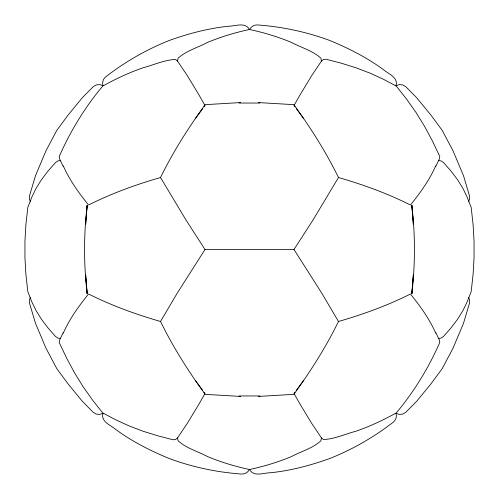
<?xml version="1.0" encoding="UTF-8"?>
<svg xmlns="http://www.w3.org/2000/svg" width="499" height="499" viewBox="0 0 499 499"><rect width="100%" height="100%" fill="white"/><g stroke="black" fill="none" stroke-linecap="round" stroke-linejoin="round"><path stroke-width="0.75" d="M87.15 205.376L85.678 224.001L87.15 205.376C83.707 234.673 83.707 264.327 87.15 293.624L85.678 274.999L87.15 293.624M411.85 293.624L413.322 274.999L411.85 293.624C415.293 264.327 415.293 234.673 411.85 205.376L413.322 224.001L411.85 205.376M204.091 106.774L205.014 105.532L198.852 94.71L187.462 75.86L177.519 61.046L178.106 58.208C186.277 50.673 197.941 47.58 207.684 42.359C221.188 36.764 235.21 32.547 249.5 29.478C263.79 32.547 277.812 36.764 291.316 42.359C301.059 47.58 312.723 50.673 320.894 58.208L321.481 61.046L311.538 75.86L300.149 94.71L293.986 105.532L294.909 106.774M294.909 392.226L293.986 393.468L300.149 404.29L311.538 423.14L321.481 437.954L320.894 440.792C312.723 448.327 301.059 451.42 291.316 456.641C277.812 462.236 263.79 466.453 249.5 469.522C235.21 466.453 221.188 462.236 207.684 456.641C197.941 451.42 186.277 448.327 178.106 440.792L177.519 437.954L187.462 423.14L198.852 404.29L205.014 393.468L204.091 392.226M63.311 333.101C69.548 318.811 78.842 306.105 88.541 293.986M435.689 165.899C429.452 180.189 420.158 192.895 410.459 205.014M30.364 297.616L29.503 299.531L29.478 303.043L35.485 323.277L46.008 348.271L56.786 368.605L67.845 383.606L82.185 401.121L93.257 412.361L96.238 414.076L99.681 414.413L102.969 413.328C100.511 421.979 111.333 425.398 116.323 429.907C132.728 441.821 150.879 451.002 169.61 458.656C192.67 467.176 216.84 472.254 241.348 474.05C244.797 474.318 248.022 472.422 249.5 469.297C253.436 477.381 263.784 472.721 270.508 472.753C290.68 470.694 310.328 465.436 329.39 458.656C352.257 449.63 373.657 437.305 393.118 422.304C395.875 420.202 397.011 416.64 396.031 413.328L399.319 414.413L402.762 414.076L405.743 412.361L416.815 401.121L431.155 383.606L442.214 368.605L452.992 348.271L463.515 323.277L469.522 303.043L469.497 299.531L468.636 297.616M468.636 201.384L469.497 199.469L469.522 195.957L463.515 175.723L452.992 150.729L442.214 130.395L431.155 115.394L416.815 97.879L405.743 86.639L402.762 84.924L399.319 84.587L396.031 85.672C398.489 77.021 387.667 73.603 382.677 69.093C366.272 57.179 348.121 47.998 329.39 40.344C306.33 31.824 282.16 26.746 257.652 24.95C254.203 24.682 250.978 26.578 249.5 29.703C245.564 21.619 235.216 26.279 228.492 26.247C208.32 28.306 188.672 33.564 169.61 40.344C146.743 49.37 125.343 61.695 105.882 76.696C103.131 78.798 101.989 82.36 102.969 85.672L99.681 84.587L96.238 84.924L93.257 86.639L82.185 97.879L67.845 115.394L56.786 130.395L46.008 150.729L35.485 175.723L29.478 195.957L29.503 199.469L30.364 201.384M63.142 332.658L59.45 340.449L59.244 342.57L66.635 358.151L74.501 372.765L83.146 386.762L92.527 400.048L102.707 412.891L115.562 419.721L128.892 425.828L142.882 431.173L157.459 435.727L173.028 439.756L175.48 439.55L177.519 437.954M435.858 166.342L439.55 158.551L439.756 156.43L432.365 140.849L424.499 126.235L415.854 112.238L406.473 98.952L396.293 86.109L383.438 79.279L370.108 73.172L356.118 67.827L341.541 63.273L325.972 59.244L323.52 59.45L321.481 61.046M89.215 204.69C112.001 193.256 136.059 184.574 160.522 177.519C173.078 151.877 188.391 127.713 205.183 104.653L240.63 102.569M409.785 294.31C386.999 305.744 362.941 314.426 338.478 321.481C325.922 347.123 310.609 371.287 293.817 394.347L258.37 396.431M240.624 396.431L205.183 394.347C188.391 371.287 173.078 347.123 160.522 321.481L177.108 293.368L205.014 249.5L293.986 249.5L312.948 220.103L338.478 177.519C325.922 151.877 310.609 127.713 293.817 104.653L258.376 102.569M195.371 118.575L202.719 108.639M296.281 390.361L303.629 380.425M60.292 160.609L58.027 160.859L55.445 162.574L47.804 171.319L41.405 179.783L36.059 188.435L31.799 197.211L27.813 207.409L25.911 224.594L24.95 241.185L24.95 257.815L25.911 274.406L27.813 291.591L31.799 301.789L36.059 310.565L41.405 319.217L47.804 327.681L55.445 336.426L58.027 338.141L60.292 338.391M438.708 338.391L440.973 338.141L443.555 336.426L451.196 327.681L457.595 319.217L462.941 310.565L467.201 301.789L471.187 291.591L473.089 274.406L474.05 257.815L474.05 241.185L473.089 224.594L471.187 207.409L467.201 197.211L462.941 188.435L457.595 179.783L451.196 171.319L443.555 162.574L440.973 160.859L438.708 160.609M239.002 103.043L259.998 103.043M259.998 395.957L239.002 395.957M338.478 177.519C362.941 184.574 386.999 193.256 409.785 204.69M160.522 321.481C136.059 314.426 112.001 305.744 89.215 294.31M177.519 61.046L175.48 59.45C164.358 59.955 153.642 65.007 142.889 67.827C128.979 72.729 115.562 78.898 102.707 86.109C84.892 107.291 70.44 131.137 59.244 156.43L59.45 158.551L63.142 166.342M321.481 437.954L323.52 439.55C334.642 439.045 345.358 433.993 356.111 431.173C370.021 426.271 383.438 420.102 396.293 412.891C414.108 391.709 428.56 367.863 439.756 342.57L439.55 340.449L435.858 332.658M410.459 293.986C420.158 306.105 429.452 318.811 435.689 333.101M88.541 205.014C78.842 192.895 69.548 180.189 63.311 165.899M296.281 108.639L303.629 118.575M195.371 380.425L202.719 390.361M293.986 249.5L321.892 293.368L338.478 321.481M205.014 249.5L186.052 220.103L160.522 177.519"/></g></svg>
